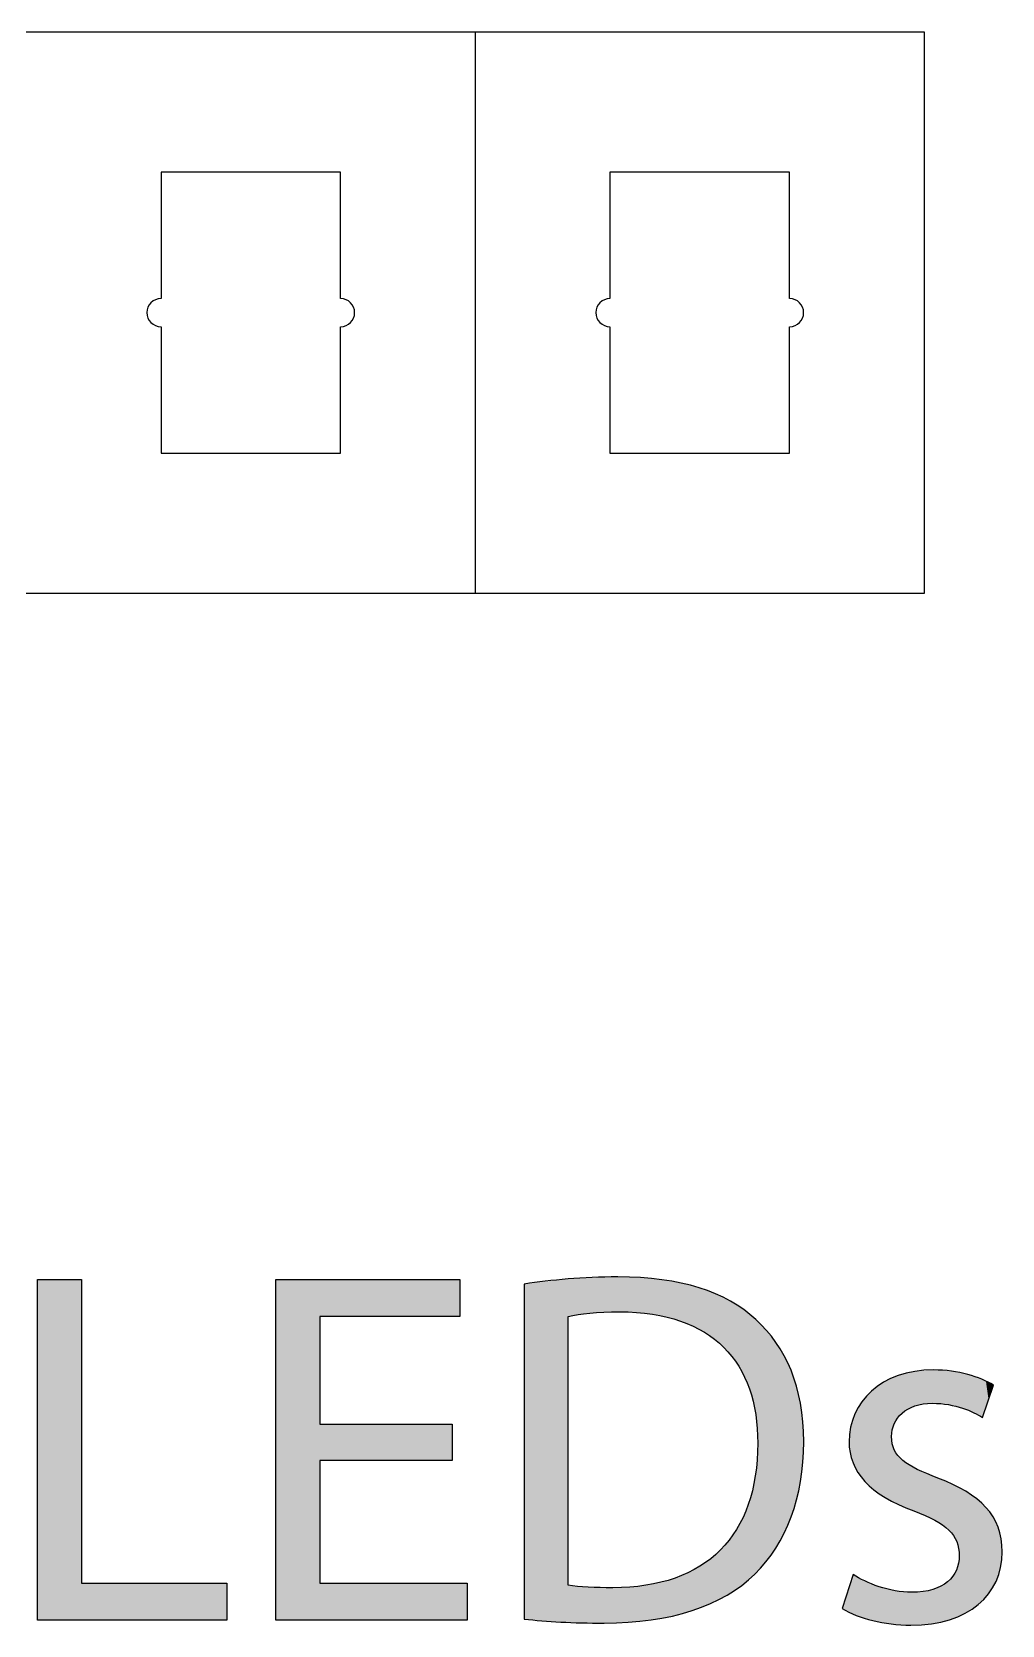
# Model space of a CAD drawing. Extents: x 4 to 474, y -167 to -4.
# Drawn here: x 457.09 to 474.37, y -155.05 to -126.68 of the extents above; entities that cross this region are included whole.
import ezdxf

# ---------------------------------------------------------------- set-up
doc = ezdxf.new("R2010")
doc.units = 0
doc.layers.add('LAYER_1', color=7, linetype='CONTINUOUS')

# ---------------------------------------------------------------- blocks, each defined once
blk = doc.blocks.new('*U21')
at = {"layer": 'LAYER_1', "color": 250, "extrusion": (0, 0, -1)}
for points in [[(-457.185, -154.961), (-457.185, -148.895), (-457.968, -154.961)], [(-457.968, -154.961), (-457.185, -148.895), (-457.968, -148.895)]]:
    blk.add_solid(points, dxfattribs=at)
at = {"layer": 'LAYER_1', "color": 250}
for points in [[(457.968, -154.961), (457.968, -154.304), (460.56, -154.961)], [(460.56, -154.961), (457.968, -154.304), (460.56, -154.304)]]:
    blk.add_solid(points, dxfattribs=at)
blk = doc.blocks.new('*U22')
at = {"layer": 'LAYER_1', "color": 250, "extrusion": (0, 0, -1)}
for points in [[(-461.433, -154.961), (-461.433, -148.895), (-462.215, -154.961)], [(-462.215, -154.961), (-461.433, -148.895), (-462.215, -148.895)], [(-464.574, -149.552), (-464.574, -148.895), (-464.709, -149.552)], [(-464.709, -149.552), (-464.574, -148.895), (-464.709, -148.895)], [(-464.574, -154.961), (-464.574, -154.304), (-464.709, -154.961)], [(-464.709, -154.961), (-464.574, -154.304), (-464.709, -154.304)], [(-464.709, -154.961), (-464.709, -154.304), (-464.844, -154.961)], [(-464.844, -154.961), (-464.709, -154.304), (-464.844, -154.304)]]:
    blk.add_solid(points, dxfattribs=at)
at = {"layer": 'LAYER_1', "color": 250}
for points in [[(462.215, -149.552), (462.215, -148.895), (464.574, -149.552)], [(464.574, -149.552), (462.215, -148.895), (464.574, -148.895)], [(462.215, -152.117), (462.215, -151.469), (464.574, -152.117)], [(464.574, -152.117), (462.215, -151.469), (464.574, -151.469)], [(462.215, -154.961), (462.215, -154.304), (464.574, -154.961)], [(464.574, -154.961), (462.215, -154.304), (464.574, -154.304)]]:
    blk.add_solid(points, dxfattribs=at)
blk = doc.blocks.new('*U23')
at = {"layer": 'LAYER_1', "color": 250}
for points in [[(466.511, -154.996), (465.86, -148.976), (466.511, -148.901)], [(466.639, -154.999), (466.511, -148.901), (466.639, -148.886)], [(466.511, -154.996), (466.511, -148.901), (466.639, -154.999)], [(466.639, -154.999), (466.639, -148.886), (466.644, -154.999)], [(466.644, -154.999), (466.639, -148.886), (466.644, -148.886)], [(466.999, -149.499), (466.644, -148.886), (466.999, -148.871)], [(467.028, -149.494), (466.999, -148.871), (467.028, -148.87)], [(467.282, -149.483), (467.028, -148.87), (467.282, -148.86)], [(467.435, -149.476), (467.282, -148.86), (467.435, -148.853)], [(467.526, -149.472), (467.435, -148.853), (467.526, -148.85)], [(467.561, -149.471), (467.561, -148.851), (467.713, -149.476)], [(467.713, -149.476), (467.713, -148.855), (467.74, -149.477)], [(467.74, -149.477), (467.74, -148.856), (467.862, -149.481)], [(467.862, -149.481), (467.862, -148.86), (467.932, -149.489)], [(467.932, -149.489), (467.932, -148.862), (468.027, -149.5)], [(468.027, -149.5), (468.027, -148.871), (468.119, -149.51)], [(468.119, -149.51), (468.119, -148.88), (468.143, -149.513)], [(468.143, -149.513), (468.143, -148.882), (468.296, -149.543)], [(468.296, -149.543), (468.296, -148.897), (468.31, -149.545)], [(468.31, -149.545), (468.31, -148.898), (468.404, -149.564)], [(468.404, -149.564), (468.404, -148.915), (468.5, -149.592)], [(468.5, -149.592), (468.5, -148.931), (468.545, -149.606)], [(468.545, -149.606), (468.545, -148.939), (468.645, -149.635)], [(468.645, -149.635), (468.645, -148.956), (468.657, -149.64)], [(468.657, -149.64), (468.657, -148.958), (468.776, -149.688)], [(465.86, -154.943), (465.86, -148.976), (466.511, -154.996)], [(468.776, -149.688), (468.776, -148.99), (468.853, -149.72)], [(468.853, -149.72), (468.853, -149.01), (468.867, -149.725)], [(468.867, -149.725), (468.867, -149.013), (468.977, -149.784)], [(468.977, -149.784), (468.977, -149.042), (468.988, -149.791)], [(468.988, -149.791), (468.988, -149.046), (469.069, -149.834)], [(469.069, -149.834), (469.069, -149.076), (469.178, -149.909)], [(469.178, -149.909), (469.178, -149.116), (469.181, -149.912)], [(469.181, -149.912), (469.181, -149.117), (469.252, -149.96)], [(469.252, -149.96), (469.252, -149.143), (469.268, -149.975)], [(469.268, -149.975), (469.268, -149.149), (469.355, -150.051)], [(469.355, -150.051), (469.355, -149.191), (469.414, -150.104)], [(469.414, -150.104), (469.414, -149.221), (469.472, -150.169)], [(469.472, -150.169), (469.472, -149.249), (469.509, -150.21)], [(469.509, -150.21), (469.509, -149.267), (469.533, -150.237)], [(469.533, -150.237), (469.533, -149.279), (469.558, -150.265)], [(469.558, -150.265), (469.558, -149.295), (469.643, -150.386)], [(469.643, -150.386), (469.643, -149.349), (469.682, -150.442)], [(469.682, -150.442), (469.682, -149.374), (469.735, -150.54)], [(469.735, -150.54), (469.735, -149.408), (469.757, -150.579)], [(469.757, -150.579), (469.757, -149.422), (469.771, -150.605)], [(469.771, -150.605), (469.771, -149.431), (469.786, -150.634)], [(469.786, -150.634), (469.786, -149.444), (469.85, -150.79)], [(469.85, -150.79), (469.85, -149.497), (469.871, -150.841)], [(469.871, -150.841), (469.871, -149.514), (469.924, -151.018)], [(469.924, -151.018), (469.924, -149.557), (469.937, -151.063)], [(469.937, -151.063), (469.937, -149.568), (469.965, -151.204)], [(469.965, -151.204), (469.965, -149.591), (469.976, -151.262)], [(469.976, -151.262), (469.976, -149.6), (469.983, -151.295)], [(469.983, -151.295), (469.983, -149.606), (469.983, -151.299)], [(469.983, -151.299), (469.983, -149.606), (470.008, -151.524)], [(470.008, -151.524), (470.008, -149.631), (470.011, -151.549)], [(470.011, -151.549), (470.011, -149.634), (470.019, -151.811)], [(470.011, -154.091), (470.008, -152.11), (470.011, -152.034)], [(470.019, -154.083), (470.011, -152.034), (470.019, -151.811)], [(469.983, -154.122), (469.976, -152.392), (469.983, -152.334)], [(470.008, -154.094), (469.983, -152.327), (470.008, -152.11)], [(469.983, -154.121), (469.983, -152.334), (469.983, -152.327)], [(469.937, -154.166), (469.924, -152.657), (469.937, -152.589)], [(469.965, -154.142), (469.937, -152.589), (469.965, -152.449)], [(469.976, -154.129), (469.965, -152.449), (469.976, -152.392)], [(469.85, -154.242), (469.786, -153.061), (469.85, -152.904)], [(469.871, -154.223), (469.85, -152.904), (469.871, -152.833)], [(469.924, -154.178), (469.871, -152.833), (469.924, -152.657)], [(469.735, -154.342), (469.682, -153.273), (469.735, -153.174)], [(469.757, -154.323), (469.735, -153.174), (469.757, -153.134)], [(469.771, -154.311), (469.757, -153.134), (469.771, -153.099)], [(469.786, -154.298), (469.771, -153.099), (469.786, -153.061)], [(469.533, -154.477), (469.509, -153.538), (469.533, -153.503)], [(469.558, -154.46), (469.533, -153.503), (469.558, -153.467)], [(469.643, -154.404), (469.558, -153.467), (469.643, -153.345)], [(469.682, -154.378), (469.643, -153.345), (469.682, -153.273)], [(469.355, -154.577), (469.268, -153.789), (469.355, -153.712)], [(469.414, -154.547), (469.355, -153.712), (469.414, -153.645)], [(469.472, -154.518), (469.414, -153.645), (469.472, -153.579)], [(469.509, -154.493), (469.472, -153.579), (469.509, -153.538)], [(468.867, -154.786), (468.853, -154.076), (468.867, -154.068)], [(468.977, -154.744), (468.867, -154.068), (468.977, -154.009)], [(468.988, -154.74), (468.977, -154.009), (468.988, -154.002)], [(469.069, -154.709), (468.988, -154.002), (469.069, -153.946)], [(469.178, -154.667), (469.069, -153.946), (469.178, -153.869)], [(469.181, -154.666), (469.178, -153.869), (469.181, -153.867)], [(469.252, -154.63), (469.181, -153.867), (469.252, -153.804)], [(469.268, -154.621), (469.252, -153.804), (469.268, -153.789)], [(466.644, -154.999), (466.644, -154.34), (466.999, -155.008)], [(467.932, -154.978), (467.862, -154.36), (467.932, -154.352)], [(468.027, -154.968), (467.932, -154.352), (468.027, -154.341)], [(468.119, -154.958), (468.027, -154.341), (468.119, -154.323)], [(468.143, -154.954), (468.119, -154.323), (468.143, -154.318)], [(468.296, -154.926), (468.143, -154.318), (468.296, -154.288)], [(468.31, -154.923), (468.296, -154.288), (468.31, -154.284)], [(468.404, -154.906), (468.31, -154.284), (468.404, -154.255)], [(468.5, -154.888), (468.404, -154.255), (468.5, -154.227)], [(468.545, -154.876), (468.5, -154.227), (468.545, -154.213)], [(468.645, -154.848), (468.545, -154.213), (468.645, -154.172)], [(468.657, -154.845), (468.645, -154.172), (468.657, -154.167)], [(468.776, -154.812), (468.657, -154.167), (468.776, -154.118)], [(468.853, -154.791), (468.776, -154.118), (468.853, -154.076)], [(466.999, -155.008), (466.999, -154.376), (467.028, -155.009)], [(467.028, -155.009), (467.028, -154.377), (467.282, -155.015)], [(467.526, -155.007), (467.435, -154.385), (467.526, -154.382)], [(467.561, -155.006), (467.526, -154.382), (467.561, -154.38)], [(467.713, -155.001), (467.561, -154.38), (467.713, -154.375)], [(467.74, -154.998), (467.713, -154.375), (467.74, -154.374)], [(467.862, -154.985), (467.74, -154.374), (467.862, -154.36)]]:
    blk.add_solid(points, dxfattribs=at)
at = {"layer": 'LAYER_1', "color": 250, "extrusion": (0, 0, -1)}
for points in [[(-466.644, -149.552), (-466.644, -148.886), (-466.999, -149.499)], [(-466.999, -149.499), (-466.999, -148.871), (-467.028, -149.494)], [(-467.028, -149.494), (-467.028, -148.87), (-467.282, -149.483)], [(-467.282, -149.483), (-467.282, -148.86), (-467.435, -149.476)], [(-467.435, -149.476), (-467.435, -148.853), (-467.526, -149.472)], [(-467.526, -149.472), (-467.526, -148.85), (-467.561, -149.471)], [(-467.561, -149.471), (-467.526, -148.85), (-467.561, -148.851)], [(-467.713, -149.476), (-467.561, -148.851), (-467.713, -148.855)], [(-467.74, -149.477), (-467.713, -148.855), (-467.74, -148.856)], [(-467.862, -149.481), (-467.74, -148.856), (-467.862, -148.86)], [(-467.932, -149.489), (-467.862, -148.86), (-467.932, -148.862)], [(-468.027, -149.5), (-467.932, -148.862), (-468.027, -148.871)], [(-468.119, -149.51), (-468.027, -148.871), (-468.119, -148.88)], [(-468.143, -149.513), (-468.119, -148.88), (-468.143, -148.882)], [(-468.296, -149.543), (-468.143, -148.882), (-468.296, -148.897)], [(-468.31, -149.545), (-468.296, -148.897), (-468.31, -148.898)], [(-468.404, -149.564), (-468.31, -148.898), (-468.404, -148.915)], [(-468.5, -149.592), (-468.404, -148.915), (-468.5, -148.931)], [(-468.545, -149.606), (-468.5, -148.931), (-468.545, -148.939)], [(-468.645, -149.635), (-468.545, -148.939), (-468.645, -148.956)], [(-468.657, -149.64), (-468.645, -148.956), (-468.657, -148.958)], [(-468.776, -149.688), (-468.657, -148.958), (-468.776, -148.99)], [(-468.853, -149.72), (-468.776, -148.99), (-468.853, -149.01)], [(-468.867, -149.725), (-468.853, -149.01), (-468.867, -149.013)], [(-468.977, -149.784), (-468.867, -149.013), (-468.977, -149.042)], [(-468.988, -149.791), (-468.977, -149.042), (-468.988, -149.046)], [(-469.069, -149.834), (-468.988, -149.046), (-469.069, -149.076)], [(-469.178, -149.909), (-469.069, -149.076), (-469.178, -149.116)], [(-469.181, -149.912), (-469.178, -149.116), (-469.181, -149.117)], [(-469.252, -149.96), (-469.181, -149.117), (-469.252, -149.143)], [(-469.268, -149.975), (-469.252, -149.143), (-469.268, -149.149)], [(-469.355, -150.051), (-469.268, -149.149), (-469.355, -149.191)], [(-469.414, -150.104), (-469.355, -149.191), (-469.414, -149.221)], [(-469.472, -150.169), (-469.414, -149.221), (-469.472, -149.249)], [(-469.509, -150.21), (-469.472, -149.249), (-469.509, -149.267)], [(-469.533, -150.237), (-469.509, -149.267), (-469.533, -149.279)], [(-469.558, -150.265), (-469.533, -149.279), (-469.558, -149.295)], [(-469.643, -150.386), (-469.558, -149.295), (-469.643, -149.349)], [(-469.682, -150.442), (-469.643, -149.349), (-469.682, -149.374)], [(-469.735, -150.54), (-469.682, -149.374), (-469.735, -149.408)], [(-469.757, -150.579), (-469.735, -149.408), (-469.757, -149.422)], [(-469.771, -150.605), (-469.757, -149.422), (-469.771, -149.431)], [(-469.786, -150.634), (-469.771, -149.431), (-469.786, -149.444)], [(-469.85, -150.79), (-469.786, -149.444), (-469.85, -149.497)], [(-469.871, -150.841), (-469.85, -149.497), (-469.871, -149.514)], [(-469.924, -151.018), (-469.871, -149.514), (-469.924, -149.557)], [(-469.937, -151.063), (-469.924, -149.557), (-469.937, -149.568)], [(-469.965, -151.204), (-469.937, -149.568), (-469.965, -149.591)], [(-469.976, -151.262), (-469.965, -149.591), (-469.976, -149.6)], [(-469.983, -151.295), (-469.976, -149.6), (-469.983, -149.606)], [(-469.983, -151.299), (-469.983, -149.606), (-469.983, -149.606)], [(-470.008, -151.524), (-469.983, -149.606), (-470.008, -149.631)], [(-470.011, -151.549), (-470.008, -149.631), (-470.011, -149.634)], [(-470.019, -151.811), (-470.011, -149.634), (-470.019, -149.642)], [(-470.019, -154.083), (-470.019, -149.642), (-470.165, -153.921)], [(-470.165, -153.921), (-470.019, -149.642), (-470.165, -149.792)], [(-470.165, -153.921), (-470.165, -149.792), (-470.175, -153.908)], [(-470.175, -153.908), (-470.165, -149.792), (-470.175, -149.801)], [(-470.175, -153.908), (-470.175, -149.801), (-470.34, -153.677)], [(-470.34, -153.677), (-470.175, -149.801), (-470.34, -150.012)], [(-470.34, -153.677), (-470.34, -150.012), (-470.344, -153.671)], [(-470.344, -153.671), (-470.34, -150.012), (-470.344, -150.017)], [(-470.344, -153.671), (-470.344, -150.017), (-470.49, -153.412)], [(-470.49, -153.412), (-470.344, -150.017), (-470.49, -150.253)], [(-470.49, -153.412), (-470.49, -150.253), (-470.491, -153.411)], [(-470.491, -153.411), (-470.49, -150.253), (-470.491, -150.254)], [(-470.491, -153.411), (-470.491, -150.254), (-470.613, -153.127)], [(-470.613, -153.127), (-470.491, -150.254), (-470.613, -150.512)], [(-470.613, -153.127), (-470.613, -150.512), (-470.614, -153.125)], [(-470.614, -153.125), (-470.613, -150.512), (-470.614, -150.516)], [(-470.614, -153.125), (-470.614, -150.516), (-470.71, -152.822)], [(-470.71, -152.822), (-470.614, -150.516), (-470.71, -150.794)], [(-470.71, -152.822), (-470.71, -150.794), (-470.711, -152.818)], [(-470.711, -152.818), (-470.71, -150.794), (-470.711, -150.8)], [(-470.711, -152.818), (-470.711, -150.8), (-470.78, -152.496)], [(-470.78, -152.496), (-470.711, -150.8), (-470.78, -151.099)], [(-470.78, -152.496), (-470.78, -151.099), (-470.781, -152.491)], [(-470.781, -152.491), (-470.78, -151.099), (-470.781, -151.107)], [(-470.781, -152.491), (-470.781, -151.107), (-470.823, -152.149)], [(-470.823, -152.149), (-470.781, -151.107), (-470.823, -151.429)], [(-470.823, -152.149), (-470.823, -151.429), (-470.824, -152.147)], [(-470.824, -152.147), (-470.823, -151.429), (-470.824, -151.437)], [(-470.824, -152.147), (-470.824, -151.437), (-470.838, -151.784)], [(-470.011, -154.091), (-470.011, -152.034), (-470.019, -154.083)], [(-469.983, -154.121), (-469.983, -152.327), (-470.008, -154.094)], [(-469.983, -154.122), (-469.983, -152.334), (-469.983, -154.121)], [(-470.008, -154.094), (-470.008, -152.11), (-470.011, -154.091)], [(-469.937, -154.166), (-469.937, -152.589), (-469.965, -154.142)], [(-469.965, -154.142), (-469.965, -152.449), (-469.976, -154.129)], [(-469.976, -154.129), (-469.976, -152.392), (-469.983, -154.122)], [(-469.85, -154.242), (-469.85, -152.904), (-469.871, -154.223)], [(-469.871, -154.223), (-469.871, -152.833), (-469.924, -154.178)], [(-469.924, -154.178), (-469.924, -152.657), (-469.937, -154.166)], [(-469.735, -154.342), (-469.735, -153.174), (-469.757, -154.323)], [(-469.757, -154.323), (-469.757, -153.134), (-469.771, -154.311)], [(-469.771, -154.311), (-469.771, -153.099), (-469.786, -154.298)], [(-469.786, -154.298), (-469.786, -153.061), (-469.85, -154.242)], [(-469.533, -154.477), (-469.533, -153.503), (-469.558, -154.46)], [(-469.558, -154.46), (-469.558, -153.467), (-469.643, -154.404)], [(-469.643, -154.404), (-469.643, -153.345), (-469.682, -154.378)], [(-469.682, -154.378), (-469.682, -153.273), (-469.735, -154.342)], [(-469.355, -154.577), (-469.355, -153.712), (-469.414, -154.547)], [(-469.414, -154.547), (-469.414, -153.645), (-469.472, -154.518)], [(-469.472, -154.518), (-469.472, -153.579), (-469.509, -154.493)], [(-469.509, -154.493), (-469.509, -153.538), (-469.533, -154.477)], [(-468.867, -154.786), (-468.867, -154.068), (-468.977, -154.744)], [(-468.977, -154.744), (-468.977, -154.009), (-468.988, -154.74)], [(-468.988, -154.74), (-468.988, -154.002), (-469.069, -154.709)], [(-469.069, -154.709), (-469.069, -153.946), (-469.178, -154.667)], [(-469.178, -154.667), (-469.178, -153.869), (-469.181, -154.666)], [(-469.181, -154.666), (-469.181, -153.867), (-469.252, -154.63)], [(-469.252, -154.63), (-469.252, -153.804), (-469.268, -154.621)], [(-469.268, -154.621), (-469.268, -153.789), (-469.355, -154.577)], [(-466.999, -155.008), (-466.644, -154.34), (-466.999, -154.376)], [(-467.932, -154.978), (-467.932, -154.352), (-468.027, -154.968)], [(-468.027, -154.968), (-468.027, -154.341), (-468.119, -154.958)], [(-468.119, -154.958), (-468.119, -154.323), (-468.143, -154.954)], [(-468.143, -154.954), (-468.143, -154.318), (-468.296, -154.926)], [(-468.296, -154.926), (-468.296, -154.288), (-468.31, -154.923)], [(-468.31, -154.923), (-468.31, -154.284), (-468.404, -154.906)], [(-468.404, -154.906), (-468.404, -154.255), (-468.5, -154.888)], [(-468.5, -154.888), (-468.5, -154.227), (-468.545, -154.876)], [(-468.545, -154.876), (-468.545, -154.213), (-468.645, -154.848)], [(-468.645, -154.848), (-468.645, -154.172), (-468.657, -154.845)], [(-468.657, -154.845), (-468.657, -154.167), (-468.776, -154.812)], [(-468.776, -154.812), (-468.776, -154.118), (-468.853, -154.791)], [(-468.853, -154.791), (-468.853, -154.076), (-468.867, -154.786)], [(-467.028, -155.009), (-466.999, -154.376), (-467.028, -154.377)], [(-467.282, -155.015), (-467.028, -154.377), (-467.282, -154.382)], [(-467.282, -155.015), (-467.282, -154.382), (-467.435, -155.01)], [(-467.435, -155.01), (-467.282, -154.382), (-467.435, -154.385)], [(-467.435, -155.01), (-467.435, -154.385), (-467.526, -155.007)], [(-467.526, -155.007), (-467.526, -154.382), (-467.561, -155.006)], [(-467.561, -155.006), (-467.561, -154.38), (-467.713, -155.001)], [(-467.713, -155.001), (-467.713, -154.375), (-467.74, -154.998)], [(-467.74, -154.998), (-467.74, -154.374), (-467.862, -154.985)], [(-467.862, -154.985), (-467.862, -154.36), (-467.932, -154.978)]]:
    blk.add_solid(points, dxfattribs=at)
blk = doc.blocks.new('*U24')
at = {"layer": 'LAYER_1', "color": 250}
for points in [[(472.396, -152.837), (472.289, -150.713), (472.396, -150.664)], [(472.403, -152.84), (472.396, -150.664), (472.403, -150.661)], [(472.396, -152.837), (472.396, -150.664), (472.403, -152.84)], [(472.415, -151.575), (472.403, -150.661), (472.415, -150.655)], [(472.416, -151.575), (472.415, -150.655), (472.416, -150.655)], [(472.451, -151.464), (472.416, -150.655), (472.451, -150.639)], [(472.453, -151.462), (472.451, -150.639), (472.453, -150.638)], [(472.466, -151.439), (472.453, -150.638), (472.466, -150.632)], [(472.511, -151.363), (472.466, -150.632), (472.511, -150.611)], [(472.516, -151.358), (472.511, -150.611), (472.516, -150.609)], [(472.521, -151.353), (472.516, -150.609), (472.521, -150.607)], [(472.525, -151.348), (472.521, -150.607), (472.525, -150.606)], [(472.592, -151.275), (472.525, -150.606), (472.592, -150.589)], [(472.605, -151.267), (472.592, -150.589), (472.605, -150.585)], [(472.696, -151.202), (472.605, -150.585), (472.696, -150.562)], [(472.746, -151.18), (472.696, -150.562), (472.746, -150.55)], [(472.764, -151.172), (472.746, -150.55), (472.764, -150.545)], [(472.799, -151.157), (472.764, -150.545), (472.799, -150.536)], [(472.817, -151.149), (472.799, -150.536), (472.817, -150.532)], [(472.821, -151.147), (472.817, -150.532), (472.821, -150.532)], [(472.863, -151.137), (472.821, -150.532), (472.863, -150.528)], [(472.965, -151.112), (472.863, -150.528), (472.965, -150.52)], [(472.967, -151.112), (472.965, -150.52), (472.967, -150.52)], [(473.113, -151.101), (472.967, -150.52), (473.113, -150.509)], [(473.132, -151.1), (473.113, -150.509), (473.132, -150.507)], [(473.132, -151.1), (473.132, -150.507), (473.139, -151.1)], [(473.139, -151.1), (473.132, -150.507), (473.139, -150.507)], [(473.15, -151.101), (473.139, -150.507), (473.15, -150.506)], [(473.139, -151.1), (473.139, -150.507), (473.15, -151.101)], [(473.15, -151.101), (473.15, -150.506), (473.173, -151.103)], [(473.173, -151.103), (473.173, -150.507), (473.231, -151.108)], [(473.231, -151.108), (473.231, -150.511), (473.284, -151.113)], [(473.284, -151.113), (473.284, -150.515), (473.313, -151.115)], [(473.313, -151.115), (473.313, -150.517), (473.403, -151.123)], [(473.403, -151.123), (473.403, -150.523), (473.418, -151.124)], [(473.418, -151.124), (473.418, -150.524), (473.424, -151.125)], [(473.424, -151.125), (473.424, -150.525), (473.437, -151.129)], [(473.437, -151.129), (473.437, -150.525), (473.47, -151.137)], [(473.47, -151.137), (473.47, -150.528), (473.494, -151.143)], [(473.494, -151.143), (473.494, -150.533), (473.498, -151.144)], [(473.498, -151.144), (473.498, -150.533), (473.508, -151.146)], [(473.508, -151.146), (473.508, -150.535), (473.558, -151.159)], [(473.558, -151.159), (473.558, -150.546), (473.565, -151.16)], [(473.565, -151.16), (473.565, -150.547), (473.597, -151.168)], [(473.597, -151.168), (473.597, -150.554), (473.599, -151.169)], [(473.599, -151.169), (473.599, -150.554), (473.61, -151.171)], [(473.61, -151.171), (473.61, -150.556), (473.666, -151.185)], [(473.666, -151.185), (473.666, -150.568), (473.716, -151.205)], [(473.716, -151.205), (473.716, -150.578), (473.729, -151.211)], [(473.729, -151.211), (473.729, -150.58), (473.76, -151.223)], [(473.76, -151.223), (473.76, -150.587), (473.869, -151.267)], [(473.869, -151.267), (473.869, -150.624), (473.925, -151.298)], [(473.925, -151.298), (473.925, -150.643), (473.948, -151.31)], [(473.948, -151.31), (473.948, -150.651), (474.014, -151.346)], [(472.048, -152.602), (471.93, -151.012), (472.048, -150.881)], [(472.069, -152.621), (472.048, -150.881), (472.069, -150.866)], [(472.048, -152.602), (472.048, -150.881), (472.069, -152.621)], [(472.091, -152.642), (472.069, -150.866), (472.091, -150.85)], [(472.069, -152.621), (472.069, -150.866), (472.091, -152.642)], [(472.181, -152.704), (472.091, -150.85), (472.181, -150.785)], [(472.091, -152.642), (472.091, -150.85), (472.181, -152.704)], [(472.263, -152.762), (472.181, -150.785), (472.263, -150.725)], [(472.181, -152.704), (472.181, -150.785), (472.263, -152.762)], [(472.289, -152.78), (472.263, -150.725), (472.289, -150.713)], [(472.263, -152.762), (472.263, -150.725), (472.289, -152.78)], [(472.289, -152.78), (472.289, -150.713), (472.396, -152.837)], [(474.014, -151.346), (474.014, -150.673), (474.024, -151.352)], [(474.212, -150.803), (474.132, -150.731), (474.212, -150.771)], [(471.805, -152.33), (471.774, -151.247), (471.805, -151.193)], [(471.876, -152.422), (471.805, -151.193), (471.876, -151.071)], [(471.805, -152.33), (471.805, -151.193), (471.876, -152.422)], [(471.926, -152.486), (471.876, -151.071), (471.926, -151.016)], [(471.876, -152.422), (471.876, -151.071), (471.926, -152.486)], [(471.93, -152.491), (471.926, -151.016), (471.93, -151.012)], [(471.926, -152.486), (471.926, -151.016), (471.93, -152.491)], [(471.93, -152.491), (471.93, -151.012), (472.048, -152.602)], [(471.717, -152.157), (471.674, -151.527), (471.717, -151.391)], [(471.72, -152.162), (471.717, -151.391), (471.72, -151.384)], [(471.717, -152.157), (471.717, -151.391), (471.72, -152.162)], [(471.751, -152.222), (471.72, -151.384), (471.751, -151.288)], [(471.72, -152.162), (471.72, -151.384), (471.751, -152.222)], [(471.774, -152.269), (471.751, -151.288), (471.774, -151.247)], [(471.751, -152.222), (471.751, -151.288), (471.774, -152.269)], [(471.774, -152.269), (471.774, -151.247), (471.805, -152.33)], [(471.665, -151.975), (471.647, -151.784), (471.665, -151.613)], [(471.674, -152.006), (471.665, -151.613), (471.674, -151.527)], [(471.665, -151.975), (471.665, -151.613), (471.674, -152.006)], [(471.674, -152.006), (471.674, -151.527), (471.717, -152.157)], [(472.403, -152.84), (472.403, -151.694), (472.415, -152.847)], [(472.415, -152.847), (472.415, -151.818), (472.416, -152.847)], [(472.416, -152.847), (472.416, -151.82), (472.451, -152.866)], [(472.451, -152.866), (472.451, -151.926), (472.453, -152.867)], [(472.453, -152.867), (472.453, -151.931), (472.466, -152.874)], [(472.466, -152.874), (472.466, -151.951), (472.511, -152.897)], [(472.511, -152.897), (472.511, -152.02), (472.516, -152.9)], [(472.516, -152.9), (472.516, -152.029), (472.521, -152.903)], [(472.521, -152.903), (472.521, -152.033), (472.525, -152.905)], [(472.525, -152.905), (472.525, -152.038), (472.592, -152.932)], [(472.592, -152.932), (472.592, -152.105), (472.605, -152.938)], [(472.605, -152.938), (472.605, -152.117), (472.696, -152.975)], [(472.696, -152.975), (472.696, -152.173), (472.746, -152.995)], [(472.746, -152.995), (472.746, -152.204), (472.764, -153.002)], [(472.764, -153.002), (472.764, -152.215), (472.799, -153.017)], [(472.799, -153.017), (472.799, -152.237), (472.817, -153.024)], [(472.817, -153.024), (472.817, -152.248), (472.821, -153.026)], [(472.821, -153.026), (472.821, -152.25), (472.863, -153.045)], [(472.863, -153.045), (472.863, -152.276), (472.965, -153.089)], [(472.965, -153.089), (472.965, -152.319), (472.967, -153.09)], [(472.967, -153.09), (472.967, -152.32), (473.113, -153.154)], [(473.113, -153.154), (473.113, -152.382), (473.132, -153.162)], [(473.132, -153.162), (473.132, -152.39), (473.139, -153.165)], [(473.139, -153.165), (473.139, -152.393), (473.15, -153.17)], [(473.15, -153.17), (473.15, -152.397), (473.173, -153.18)], [(473.173, -153.18), (473.173, -152.407), (473.231, -153.216)], [(473.231, -153.216), (473.231, -152.432), (473.284, -153.248)], [(473.284, -153.248), (473.284, -152.454), (473.313, -153.266)], [(473.313, -153.266), (473.313, -152.466), (473.403, -153.339)], [(473.403, -153.339), (473.403, -152.504), (473.418, -153.352)], [(473.418, -153.352), (473.418, -152.511), (473.424, -153.357)], [(473.424, -153.357), (473.424, -152.513), (473.437, -153.372)], [(473.437, -153.372), (473.437, -152.519), (473.47, -153.411)], [(473.47, -153.411), (473.47, -152.533), (473.494, -153.439)], [(473.494, -153.439), (473.494, -152.543), (473.498, -153.443)], [(473.498, -153.443), (473.498, -152.544), (473.508, -153.455)], [(473.508, -153.455), (473.508, -152.55), (473.558, -153.551)], [(473.558, -153.551), (473.558, -152.577), (473.565, -153.564)], [(473.565, -153.564), (473.565, -152.581), (473.597, -153.677)], [(473.597, -153.677), (473.597, -152.597), (473.599, -153.684)], [(473.599, -153.684), (473.599, -152.598), (473.61, -153.818)], [(473.558, -154.904), (473.508, -154.158), (473.558, -154.071)], [(473.565, -154.902), (473.558, -154.071), (473.565, -154.049)], [(473.597, -154.889), (473.565, -154.049), (473.597, -153.949)], [(473.599, -154.888), (473.597, -153.949), (473.599, -153.929)], [(473.61, -154.883), (473.599, -153.929), (473.61, -153.818)], [(471.665, -154.823), (471.647, -154.371), (471.665, -154.318)], [(471.674, -154.827), (471.665, -154.318), (471.674, -154.291)], [(471.665, -154.823), (471.665, -154.318), (471.674, -154.827)], [(471.717, -154.849), (471.674, -154.291), (471.717, -154.158)], [(471.674, -154.827), (471.674, -154.291), (471.717, -154.849)], [(471.72, -154.85), (471.717, -154.158), (471.72, -154.151)], [(471.717, -154.849), (471.717, -154.158), (471.72, -154.85)], [(471.72, -154.85), (471.72, -154.151), (471.751, -154.865)], [(471.751, -154.865), (471.751, -154.168), (471.774, -154.876)], [(471.774, -154.876), (471.774, -154.181), (471.805, -154.886)], [(471.805, -154.886), (471.805, -154.198), (471.876, -154.909)], [(471.876, -154.909), (471.876, -154.237), (471.926, -154.924)], [(471.926, -154.924), (471.926, -154.265), (471.93, -154.926)], [(471.93, -154.926), (471.93, -154.266), (472.048, -154.963)], [(472.048, -154.963), (472.048, -154.313), (472.069, -154.97)], [(472.069, -154.97), (472.069, -154.322), (472.091, -154.974)], [(472.091, -154.974), (472.091, -154.33), (472.181, -154.99)], [(473.284, -154.988), (473.231, -154.377), (473.284, -154.356)], [(473.313, -154.982), (473.284, -154.356), (473.313, -154.337)], [(473.403, -154.962), (473.313, -154.337), (473.403, -154.277)], [(473.418, -154.959), (473.403, -154.277), (473.418, -154.26)], [(473.424, -154.957), (473.418, -154.26), (473.424, -154.255)], [(473.437, -154.955), (473.424, -154.255), (473.437, -154.241)], [(473.47, -154.941), (473.437, -154.241), (473.47, -154.206)], [(473.494, -154.931), (473.47, -154.206), (473.494, -154.181)], [(473.498, -154.93), (473.494, -154.181), (473.498, -154.175)], [(473.508, -154.925), (473.498, -154.175), (473.508, -154.158)], [(471.647, -154.815), (471.521, -154.754), (471.647, -154.371)], [(471.647, -154.815), (471.647, -154.371), (471.665, -154.823)], [(472.181, -154.99), (472.181, -154.366), (472.263, -155.005)], [(472.263, -155.005), (472.263, -154.387), (472.289, -155.01)], [(472.289, -155.01), (472.289, -154.393), (472.396, -155.03)], [(472.396, -155.03), (472.396, -154.42), (472.403, -155.03)], [(472.403, -155.03), (472.403, -154.422), (472.415, -155.031)], [(472.415, -155.031), (472.415, -154.425), (472.416, -155.031)], [(472.416, -155.031), (472.416, -154.425), (472.451, -155.033)], [(472.451, -155.033), (472.451, -154.434), (472.453, -155.033)], [(472.453, -155.033), (472.453, -154.435), (472.466, -155.034)], [(472.466, -155.034), (472.466, -154.438), (472.511, -155.037)], [(472.511, -155.037), (472.511, -154.442), (472.516, -155.037)], [(472.516, -155.037), (472.516, -154.443), (472.521, -155.037)], [(472.521, -155.037), (472.521, -154.443), (472.525, -155.038)], [(472.525, -155.038), (472.525, -154.444), (472.592, -155.042)], [(472.592, -155.042), (472.592, -154.45), (472.605, -155.042)], [(472.605, -155.042), (472.605, -154.451), (472.696, -155.048)], [(472.696, -155.048), (472.696, -154.46), (472.746, -155.051)], [(472.799, -155.047), (472.764, -154.466), (472.799, -154.464)], [(472.817, -155.046), (472.799, -154.464), (472.817, -154.462)], [(472.821, -155.046), (472.817, -154.462), (472.821, -154.462)], [(472.863, -155.043), (472.821, -154.462), (472.863, -154.459)], [(472.965, -155.036), (472.863, -154.459), (472.965, -154.453)], [(472.967, -155.036), (472.965, -154.453), (472.967, -154.453)], [(473.113, -155.026), (472.967, -154.453), (473.113, -154.421)], [(473.132, -155.022), (473.113, -154.421), (473.132, -154.417)], [(473.139, -155.02), (473.132, -154.417), (473.139, -154.415)], [(473.15, -155.018), (473.139, -154.415), (473.15, -154.411)], [(473.173, -155.013), (473.15, -154.411), (473.173, -154.401)], [(473.231, -155), (473.173, -154.401), (473.231, -154.377)]]:
    blk.add_solid(points, dxfattribs=at)
at = {"layer": 'LAYER_1', "color": 250, "extrusion": (0, 0, -1)}
for points in [[(-472.403, -151.694), (-472.403, -150.661), (-472.415, -151.575)], [(-472.415, -151.575), (-472.415, -150.655), (-472.416, -151.575)], [(-472.416, -151.575), (-472.416, -150.655), (-472.451, -151.464)], [(-472.451, -151.464), (-472.451, -150.639), (-472.453, -151.462)], [(-472.453, -151.462), (-472.453, -150.638), (-472.466, -151.439)], [(-472.466, -151.439), (-472.466, -150.632), (-472.511, -151.363)], [(-472.511, -151.363), (-472.511, -150.611), (-472.516, -151.358)], [(-472.516, -151.358), (-472.516, -150.609), (-472.521, -151.353)], [(-472.521, -151.353), (-472.521, -150.607), (-472.525, -151.348)], [(-472.525, -151.348), (-472.525, -150.606), (-472.592, -151.275)], [(-472.592, -151.275), (-472.592, -150.589), (-472.605, -151.267)], [(-472.605, -151.267), (-472.605, -150.585), (-472.696, -151.202)], [(-472.696, -151.202), (-472.696, -150.562), (-472.746, -151.18)], [(-472.746, -151.18), (-472.746, -150.55), (-472.764, -151.172)], [(-472.764, -151.172), (-472.764, -150.545), (-472.799, -151.157)], [(-472.799, -151.157), (-472.799, -150.536), (-472.817, -151.149)], [(-472.817, -151.149), (-472.817, -150.532), (-472.821, -151.147)], [(-472.821, -151.147), (-472.821, -150.532), (-472.863, -151.137)], [(-472.863, -151.137), (-472.863, -150.528), (-472.965, -151.112)], [(-472.965, -151.112), (-472.965, -150.52), (-472.967, -151.112)], [(-472.967, -151.112), (-472.967, -150.52), (-473.113, -151.101)], [(-473.113, -151.101), (-473.113, -150.509), (-473.132, -151.1)], [(-473.173, -151.103), (-473.15, -150.506), (-473.173, -150.507)], [(-473.231, -151.108), (-473.173, -150.507), (-473.231, -150.511)], [(-473.284, -151.113), (-473.231, -150.511), (-473.284, -150.515)], [(-473.313, -151.115), (-473.284, -150.515), (-473.313, -150.517)], [(-473.403, -151.123), (-473.313, -150.517), (-473.403, -150.523)], [(-473.418, -151.124), (-473.403, -150.523), (-473.418, -150.524)], [(-473.424, -151.125), (-473.418, -150.524), (-473.424, -150.525)], [(-473.437, -151.129), (-473.424, -150.525), (-473.437, -150.525)], [(-473.47, -151.137), (-473.437, -150.525), (-473.47, -150.528)], [(-473.494, -151.143), (-473.47, -150.528), (-473.494, -150.533)], [(-473.498, -151.144), (-473.494, -150.533), (-473.498, -150.533)], [(-473.508, -151.146), (-473.498, -150.533), (-473.508, -150.535)], [(-473.558, -151.159), (-473.508, -150.535), (-473.558, -150.546)], [(-473.565, -151.16), (-473.558, -150.546), (-473.565, -150.547)], [(-473.597, -151.168), (-473.565, -150.547), (-473.597, -150.554)], [(-473.599, -151.169), (-473.597, -150.554), (-473.599, -150.554)], [(-473.61, -151.171), (-473.599, -150.554), (-473.61, -150.556)], [(-473.666, -151.185), (-473.61, -150.556), (-473.666, -150.568)], [(-473.716, -151.205), (-473.666, -150.568), (-473.716, -150.578)], [(-473.729, -151.211), (-473.716, -150.578), (-473.729, -150.58)], [(-473.76, -151.223), (-473.729, -150.58), (-473.76, -150.587)], [(-473.869, -151.267), (-473.76, -150.587), (-473.869, -150.624)], [(-473.925, -151.298), (-473.869, -150.624), (-473.925, -150.643)], [(-473.948, -151.31), (-473.925, -150.643), (-473.948, -150.651)], [(-474.014, -151.346), (-473.948, -150.651), (-474.014, -150.673)], [(-474.024, -151.352), (-474.014, -150.673), (-474.024, -150.678)], [(-474.024, -151.352), (-474.024, -150.678), (-474.086, -151.169)], [(-474.086, -151.169), (-474.024, -150.678), (-474.086, -150.709)], [(-474.086, -151.169), (-474.086, -150.709), (-474.132, -151.037)], [(-474.132, -151.037), (-474.086, -150.709), (-474.132, -150.731)], [(-474.132, -151.037), (-474.132, -150.731), (-474.212, -150.803)], [(-474.212, -150.803), (-474.212, -150.771), (-474.222, -150.776)], [(-472.415, -152.847), (-472.403, -151.694), (-472.415, -151.818)], [(-472.416, -152.847), (-472.415, -151.818), (-472.416, -151.82)], [(-472.451, -152.866), (-472.416, -151.82), (-472.451, -151.926)], [(-472.453, -152.867), (-472.451, -151.926), (-472.453, -151.931)], [(-472.466, -152.874), (-472.453, -151.931), (-472.466, -151.951)], [(-472.511, -152.897), (-472.466, -151.951), (-472.511, -152.02)], [(-472.516, -152.9), (-472.511, -152.02), (-472.516, -152.029)], [(-472.521, -152.903), (-472.516, -152.029), (-472.521, -152.033)], [(-472.525, -152.905), (-472.521, -152.033), (-472.525, -152.038)], [(-472.592, -152.932), (-472.525, -152.038), (-472.592, -152.105)], [(-472.605, -152.938), (-472.592, -152.105), (-472.605, -152.117)], [(-472.696, -152.975), (-472.605, -152.117), (-472.696, -152.173)], [(-472.746, -152.995), (-472.696, -152.173), (-472.746, -152.204)], [(-472.764, -153.002), (-472.746, -152.204), (-472.764, -152.215)], [(-472.799, -153.017), (-472.764, -152.215), (-472.799, -152.237)], [(-472.817, -153.024), (-472.799, -152.237), (-472.817, -152.248)], [(-472.821, -153.026), (-472.817, -152.248), (-472.821, -152.25)], [(-472.863, -153.045), (-472.821, -152.25), (-472.863, -152.276)], [(-472.965, -153.089), (-472.863, -152.276), (-472.965, -152.319)], [(-472.967, -153.09), (-472.965, -152.319), (-472.967, -152.32)], [(-473.113, -153.154), (-472.967, -152.32), (-473.113, -152.382)], [(-473.132, -153.162), (-473.113, -152.382), (-473.132, -152.39)], [(-473.139, -153.165), (-473.132, -152.39), (-473.139, -152.393)], [(-473.15, -153.17), (-473.139, -152.393), (-473.15, -152.397)], [(-473.173, -153.18), (-473.15, -152.397), (-473.173, -152.407)], [(-473.231, -153.216), (-473.173, -152.407), (-473.231, -152.432)], [(-473.284, -153.248), (-473.231, -152.432), (-473.284, -152.454)], [(-473.313, -153.266), (-473.284, -152.454), (-473.313, -152.466)], [(-473.403, -153.339), (-473.313, -152.466), (-473.403, -152.504)], [(-473.418, -153.352), (-473.403, -152.504), (-473.418, -152.511)], [(-473.424, -153.357), (-473.418, -152.511), (-473.424, -152.513)], [(-473.437, -153.372), (-473.424, -152.513), (-473.437, -152.519)], [(-473.47, -153.411), (-473.437, -152.519), (-473.47, -152.533)], [(-473.494, -153.439), (-473.47, -152.533), (-473.494, -152.543)], [(-473.498, -153.443), (-473.494, -152.543), (-473.498, -152.544)], [(-473.508, -153.455), (-473.498, -152.544), (-473.508, -152.55)], [(-473.558, -153.551), (-473.508, -152.55), (-473.558, -152.577)], [(-473.565, -153.564), (-473.558, -152.577), (-473.565, -152.581)], [(-473.597, -153.677), (-473.565, -152.581), (-473.597, -152.597)], [(-473.599, -153.684), (-473.597, -152.597), (-473.599, -152.598)], [(-473.61, -153.818), (-473.599, -152.598), (-473.61, -152.604)], [(-473.61, -154.883), (-473.61, -152.604), (-473.666, -154.86)], [(-473.666, -154.86), (-473.61, -152.604), (-473.666, -152.634)], [(-473.666, -154.86), (-473.666, -152.634), (-473.716, -154.84)], [(-473.716, -154.84), (-473.666, -152.634), (-473.716, -152.661)], [(-473.716, -154.84), (-473.716, -152.661), (-473.729, -154.831)], [(-473.729, -154.831), (-473.716, -152.661), (-473.729, -152.668)], [(-473.729, -154.831), (-473.729, -152.668), (-473.76, -154.81)], [(-473.76, -154.81), (-473.729, -152.668), (-473.76, -152.689)], [(-473.76, -154.81), (-473.76, -152.689), (-473.869, -154.738)], [(-473.869, -154.738), (-473.76, -152.689), (-473.869, -152.764)], [(-473.869, -154.738), (-473.869, -152.764), (-473.925, -154.7)], [(-473.925, -154.7), (-473.869, -152.764), (-473.925, -152.803)], [(-473.925, -154.7), (-473.925, -152.803), (-473.948, -154.685)], [(-473.948, -154.685), (-473.925, -152.803), (-473.948, -152.825)], [(-473.948, -154.685), (-473.948, -152.825), (-474.014, -154.618)], [(-474.014, -154.618), (-473.948, -152.825), (-474.014, -152.886)], [(-474.014, -154.618), (-474.014, -152.886), (-474.024, -154.607)], [(-474.024, -154.607), (-474.014, -152.886), (-474.024, -152.895)], [(-474.024, -154.607), (-474.024, -152.895), (-474.086, -154.542)], [(-474.086, -154.542), (-474.024, -152.895), (-474.086, -152.954)], [(-474.086, -154.542), (-474.086, -152.954), (-474.132, -154.495)], [(-474.132, -154.495), (-474.086, -152.954), (-474.132, -153.015)], [(-474.132, -154.495), (-474.132, -153.015), (-474.212, -154.362)], [(-474.212, -154.362), (-474.132, -153.015), (-474.212, -153.121)], [(-474.212, -154.362), (-474.212, -153.121), (-474.222, -154.346)], [(-474.222, -154.346), (-474.212, -153.121), (-474.222, -153.141)], [(-474.222, -154.346), (-474.222, -153.141), (-474.266, -154.273)], [(-474.266, -154.273), (-474.222, -153.141), (-474.266, -153.232)], [(-474.266, -154.273), (-474.266, -153.232), (-474.302, -154.16)], [(-474.302, -154.16), (-474.266, -153.232), (-474.302, -153.308)], [(-474.302, -154.16), (-474.302, -153.308), (-474.347, -154.022)], [(-474.347, -154.022), (-474.302, -153.308), (-474.347, -153.479)], [(-474.347, -154.022), (-474.347, -153.479), (-474.356, -153.927)], [(-474.356, -153.927), (-474.347, -153.479), (-474.356, -153.515)], [(-474.356, -153.927), (-474.356, -153.515), (-474.374, -153.746)], [(-473.558, -154.904), (-473.558, -154.071), (-473.565, -154.902)], [(-473.565, -154.902), (-473.565, -154.049), (-473.597, -154.889)], [(-473.597, -154.889), (-473.597, -153.949), (-473.599, -154.888)], [(-473.599, -154.888), (-473.599, -153.929), (-473.61, -154.883)], [(-471.751, -154.865), (-471.72, -154.151), (-471.751, -154.168)], [(-471.774, -154.876), (-471.751, -154.168), (-471.774, -154.181)], [(-471.805, -154.886), (-471.774, -154.181), (-471.805, -154.198)], [(-471.876, -154.909), (-471.805, -154.198), (-471.876, -154.237)], [(-471.926, -154.924), (-471.876, -154.237), (-471.926, -154.265)], [(-471.93, -154.926), (-471.926, -154.265), (-471.93, -154.266)], [(-472.048, -154.963), (-471.93, -154.266), (-472.048, -154.313)], [(-472.069, -154.97), (-472.048, -154.313), (-472.069, -154.322)], [(-472.091, -154.974), (-472.069, -154.322), (-472.091, -154.33)], [(-472.181, -154.99), (-472.091, -154.33), (-472.181, -154.366)], [(-473.284, -154.988), (-473.284, -154.356), (-473.313, -154.982)], [(-473.313, -154.982), (-473.313, -154.337), (-473.403, -154.962)], [(-473.403, -154.962), (-473.403, -154.277), (-473.418, -154.959)], [(-473.418, -154.959), (-473.418, -154.26), (-473.424, -154.957)], [(-473.424, -154.957), (-473.424, -154.255), (-473.437, -154.955)], [(-473.437, -154.955), (-473.437, -154.241), (-473.47, -154.941)], [(-473.47, -154.941), (-473.47, -154.206), (-473.494, -154.931)], [(-473.494, -154.931), (-473.494, -154.181), (-473.498, -154.93)], [(-473.498, -154.93), (-473.498, -154.175), (-473.508, -154.925)], [(-473.508, -154.925), (-473.508, -154.158), (-473.558, -154.904)], [(-472.263, -155.005), (-472.181, -154.366), (-472.263, -154.387)], [(-472.289, -155.01), (-472.263, -154.387), (-472.289, -154.393)], [(-472.396, -155.03), (-472.289, -154.393), (-472.396, -154.42)], [(-472.403, -155.03), (-472.396, -154.42), (-472.403, -154.422)], [(-472.415, -155.031), (-472.403, -154.422), (-472.415, -154.425)], [(-472.416, -155.031), (-472.415, -154.425), (-472.416, -154.425)], [(-472.451, -155.033), (-472.416, -154.425), (-472.451, -154.434)], [(-472.453, -155.033), (-472.451, -154.434), (-472.453, -154.435)], [(-472.466, -155.034), (-472.453, -154.435), (-472.466, -154.438)], [(-472.511, -155.037), (-472.466, -154.438), (-472.511, -154.442)], [(-472.516, -155.037), (-472.511, -154.442), (-472.516, -154.443)], [(-472.521, -155.037), (-472.516, -154.443), (-472.521, -154.443)], [(-472.525, -155.038), (-472.521, -154.443), (-472.525, -154.444)], [(-472.592, -155.042), (-472.525, -154.444), (-472.592, -154.45)], [(-472.605, -155.042), (-472.592, -154.45), (-472.605, -154.451)], [(-472.696, -155.048), (-472.605, -154.451), (-472.696, -154.46)], [(-472.746, -155.051), (-472.696, -154.46), (-472.746, -154.464)], [(-472.746, -155.051), (-472.746, -154.464), (-472.764, -155.05)], [(-472.764, -155.05), (-472.746, -154.464), (-472.764, -154.466)], [(-472.764, -155.05), (-472.764, -154.466), (-472.799, -155.047)], [(-472.799, -155.047), (-472.799, -154.464), (-472.817, -155.046)], [(-472.817, -155.046), (-472.817, -154.462), (-472.821, -155.046)], [(-472.821, -155.046), (-472.821, -154.462), (-472.863, -155.043)], [(-472.863, -155.043), (-472.863, -154.459), (-472.965, -155.036)], [(-472.965, -155.036), (-472.965, -154.453), (-472.967, -155.036)], [(-472.967, -155.036), (-472.967, -154.453), (-473.113, -155.026)], [(-473.113, -155.026), (-473.113, -154.421), (-473.132, -155.022)], [(-473.132, -155.022), (-473.132, -154.417), (-473.139, -155.02)], [(-473.139, -155.02), (-473.139, -154.415), (-473.15, -155.018)], [(-473.15, -155.018), (-473.15, -154.411), (-473.173, -155.013)], [(-473.173, -155.013), (-473.173, -154.401), (-473.231, -155)], [(-473.231, -155), (-473.231, -154.377), (-473.284, -154.988)]]:
    blk.add_solid(points, dxfattribs=at)
blk = doc.blocks.new('BLOCK_4')
at = {"layer": 'LAYER_1'}
for points in [[(457.185, -148.895), (457.968, -148.895), (457.968, -154.304), (460.56, -154.304), (460.56, -154.961), (457.185, -154.961), (457.185, -148.895)], [(464.574, -152.117), (462.215, -152.117), (462.215, -154.304), (464.844, -154.304), (464.844, -154.961), (461.433, -154.961), (461.433, -148.895), (464.709, -148.895), (464.709, -149.552), (462.215, -149.552), (462.215, -151.469), (464.574, -151.469), (464.574, -152.117)]]:
    blk.add_lwpolyline(points, dxfattribs=at)
for points, knots in [([(465.86, -148.976), (466.338, -148.904), (466.905, -148.85), (467.526, -148.85), (468.651, -148.85), (469.451, -149.111), (469.983, -149.606), (470.523, -150.101), (470.838, -150.803), (470.838, -151.784), (470.838, -152.774), (470.532, -153.584), (469.965, -154.142), (469.398, -154.709), (468.462, -155.015), (467.282, -155.015), (466.724, -155.015), (466.256, -154.988), (465.86, -154.943), (465.86, -154.943), (465.86, -148.976), (465.86, -148.976)], [0, 0, 0, 0, 1, 1, 1, 2, 2, 2, 3, 3, 3, 4, 4, 4, 5, 5, 5, 6, 6, 6, 7, 7, 7, 7]), ([(466.644, -154.34), (466.841, -154.376), (467.129, -154.385), (467.435, -154.385), (469.11, -154.385), (470.019, -153.449), (470.019, -151.811), (470.027, -150.38), (469.218, -149.471), (467.561, -149.471), (467.156, -149.471), (466.85, -149.507), (466.644, -149.552), (466.644, -149.552), (466.644, -154.34), (466.644, -154.34)], [0, 0, 0, 0, 1, 1, 1, 2, 2, 2, 3, 3, 3, 4, 4, 4, 5, 5, 5, 5]), ([(471.72, -154.151), (471.953, -154.304), (472.367, -154.466), (472.764, -154.466), (473.34, -154.466), (473.61, -154.178), (473.61, -153.818), (473.61, -153.44), (473.384, -153.233), (472.799, -153.017), (472.017, -152.738), (471.647, -152.306), (471.647, -151.784), (471.647, -151.082), (472.214, -150.506), (473.15, -150.506), (473.592, -150.506), (473.978, -150.632), (474.222, -150.776), (474.222, -150.776), (474.024, -151.352), (474.024, -151.352), (473.852, -151.244), (473.537, -151.1), (473.132, -151.1), (472.664, -151.1), (472.403, -151.37), (472.403, -151.694), (472.403, -152.054), (472.664, -152.216), (473.231, -152.432), (473.987, -152.72), (474.374, -153.098), (474.374, -153.746), (474.374, -154.511), (473.781, -155.051), (472.746, -155.051), (472.268, -155.051), (471.827, -154.934), (471.521, -154.754), (471.521, -154.754), (471.72, -154.151), (471.72, -154.151)], [0, 0, 0, 0, 1, 1, 1, 2, 2, 2, 3, 3, 3, 4, 4, 4, 5, 5, 5, 6, 6, 6, 7, 7, 7, 8, 8, 8, 9, 9, 9, 10, 10, 10, 11, 11, 11, 12, 12, 12, 13, 13, 13, 14, 14, 14, 14])]:
    blk.add_open_spline(points, degree=3, knots=knots, dxfattribs=at)
at = {"layer": 'LAYER_1', "color": 250}
for name in ['*U21', '*U22', '*U23', '*U24']:
    blk.add_blockref(name, (0, 0), dxfattribs=at)

msp = doc.modelspace()

# ---------------------------------------------------------------- linework, layer by layer
at = {"layer": 'LAYER_1'}
for points in [[(456.987, -126.677), (464.987, -126.677), (464.987, -136.676), (456.987, -136.676)], [(464.987, -126.677), (472.987, -126.677), (472.987, -136.676), (464.987, -136.676)]]:
    msp.add_lwpolyline(points, dxfattribs=at)
for points in [[(459.387, -131.426), (459.387, -131.426), (459.387, -129.176), (459.387, -129.176), (459.387, -129.176), (462.587, -129.176), (462.587, -129.176), (462.587, -129.176), (462.587, -131.426), (462.587, -131.426), (462.728, -131.426), (462.837, -131.539), (462.837, -131.677), (462.837, -131.814), (462.728, -131.927), (462.587, -131.927), (462.587, -131.927), (462.587, -134.178), (462.587, -134.178), (462.587, -134.178), (459.387, -134.178), (459.387, -134.178), (459.387, -134.178), (459.387, -131.927), (459.387, -131.927), (459.249, -131.927), (459.133, -131.814), (459.133, -131.677), (459.133, -131.539), (459.249, -131.426), (459.387, -131.426)], [(467.387, -131.426), (467.387, -131.426), (467.387, -129.176), (467.387, -129.176), (467.387, -129.176), (470.587, -129.176), (470.587, -129.176), (470.587, -129.176), (470.587, -131.426), (470.587, -131.426), (470.728, -131.426), (470.837, -131.539), (470.837, -131.677), (470.837, -131.814), (470.728, -131.927), (470.587, -131.927), (470.587, -131.927), (470.587, -134.178), (470.587, -134.178), (470.587, -134.178), (467.387, -134.178), (467.387, -134.178), (467.387, -134.178), (467.387, -131.927), (467.387, -131.927), (467.25, -131.927), (467.133, -131.814), (467.133, -131.677), (467.133, -131.539), (467.25, -131.426), (467.387, -131.426)]]:
    msp.add_open_spline(points, degree=3, knots=[0, 0, 0, 0, 1, 1, 1, 2, 2, 2, 3, 3, 3, 4, 4, 4, 5, 5, 5, 6, 6, 6, 7, 7, 7, 8, 8, 8, 9, 9, 9, 10, 10, 10, 10], dxfattribs=at)

# ---------------------------------------------------------------- block references
msp.add_blockref('BLOCK_4', (0, 0), dxfattribs=at)

doc.saveas('drawing.dxf')
